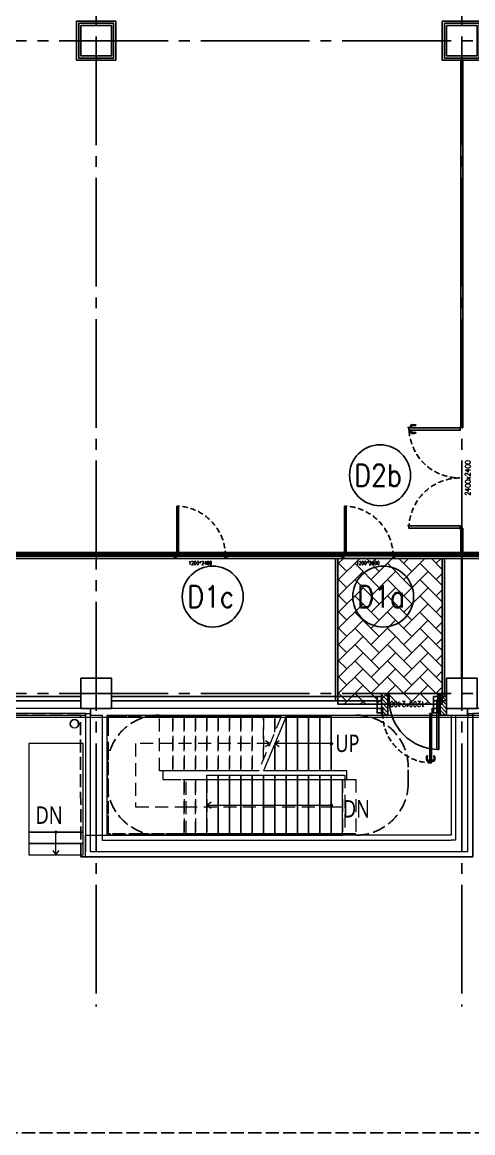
# Model space of a CAD drawing. Header units: millimetres. Extents: x -960 to 41501, y -1010 to 11880.
# Drawn here: x 6670 to 7705, y -1010 to 1542 of the extents above; entities that cross this region are included whole.
import ezdxf
from ezdxf.enums import TextEntityAlignment as Align
from ezdxf.lldxf.tags import DXFTag

# ---------------------------------------------------------------- set-up
doc = ezdxf.new("R2010")
doc.units = ezdxf.units.MM
doc.header["$LTSCALE"] = 100
for name, pattern in [('188K-SM-03-F10-ARCH-PA-Y2257103$0$AP5A-SM-03-F20-ARCH-PA-Y2230801+Y2230803$0$ALL-PA-TXT-Y2221201$0$DASHED', [19.05, 12.7, -6.35]), ('188K-SM-03-F10-ARCH-PA-Y2257103$0$DASHED', [19.05, 12.7, -6.35]), ('188K-SM-03-F10-ARCH-PA-Y2257103$0$HIDDEN2', [0.1875, 0.125, -0.0625]), ('X-S-FAB-L10$0$COL-CEN-LIN', [3.25, 2.5, -0.25, 0.25, -0.25]), ('X-S-FAB-L10$0$HIDDEN', [0.4, 0.3, -0.1]), ('X-S-FAB-L10$0$JJP_虛線(退縮線、投影線、地下室範圍、非屬本工程、圖面分區)', [0.45, 0.3, -0.15]), ('X-S-FAB-L10$0$虛線', [0.846667, 0.423333, -0.423333])]:
    doc.linetypes.add(name, pattern=pattern)
for name, color, linetype in [('0-xref', 7, 'Continuous'), ('188K-SM-03-F10-ARCH-PA-Y2257103$0$K-Divider-7.5', 230, 'Continuous'), ('188K-SM-03-F10-ARCH-PA-Y2257103$0$K-Door', 4, 'Continuous'), ('188K-SM-03-F10-ARCH-PA-Y2257103$0$K-P1S-2.5-單抗', 161, 'Continuous'), ('188K-SM-03-F10-ARCH-PA-Y2257103$0$K-P1S-4.2-單抗', 3, 'Continuous'), ('188K-SM-03-F10-ARCH-PA-Y2257103$0$K-P2D-4.2-雙抗', 30, 'Continuous'), ('188K-SM-03-F10-ARCH-PA-Y2257103$0$K-TXT', 7, 'Continuous'), ('188K-SM-03-F10-ARCH-PA-Y2257103$0$K-岩棉 2hr 7.5-單抗', 230, 'Continuous'), ('188K-SM-03-F10-ARCH-PA-Y2257103$0$K-岩棉 2hr 7.5-非抗', 14, 'Continuous'), ('188K-SM-03-F10-ARCH-PA-Y2257103$0$K-庫板天花-2.4', 151, 'Continuous'), ('188K-SM-03-F10-ARCH-PA-Y2257103$0$K-貼白鐵-1.5', 6, '188K-SM-03-F10-ARCH-PA-Y2257103$0$DASHED'), ('188K-SM-03-F10-ARCH-PA-Y2257103$0$非YK-K-防火門', 11, 'Continuous'), ('X-S-FAB-L10$0$0-DIM-TXT', 8, 'Continuous'), ('X-S-FAB-L10$0$A-OBJE-MEP', 8, 'Continuous'), ('X-S-FAB-L10$0$A-STRS', 8, 'Continuous'), ('X-S-FAB-L10$0$A-TEXT', 8, 'Continuous'), ('X-S-FAB-L10$0$A-WALL-EX', 8, 'Continuous'), ('X-S-FAB-L10$0$A-WALL-IN', 8, 'Continuous'), ('X-S-FAB-L10$0$BLOCK', 8, 'Continuous'), ('X-S-FAB-L10$0$CCL', 8, 'X-S-FAB-L10$0$COL-CEN-LIN'), ('X-S-FAB-L10$0$COL-S', 8, 'Continuous'), ('X-S-FAB-L10$0$DW_Frame', 8, 'Continuous'), ('X-S-FAB-L10$0$HID', 8, 'X-S-FAB-L10$0$HIDDEN'), ('X-S-FAB-L10$0$S-FNDN', 8, 'Continuous'), ('X-S-FAB-L10$0$S-SLAB-SHOW', 8, 'Continuous'), ('X-S-FAB-L10$0$WALL_188K_IN', 8, 'Continuous')]:
    doc.layers.add(name, color=color, linetype=linetype)
doc.styles.add('188K-SM-03-F10-ARCH-PA-Y2257103$0$14P7-XFDP10$0$AA-TXT', font='simplex.shx', dxfattribs={"width": 0.8, "bigfont": 'chineset.shx'})
doc.styles.add('188K-SM-03-F10-ARCH-PA-Y2257103$0$AP5A-SM-03-F20-ARCH-PA-Y2230801+Y2230803$0$ALL-PA-TXT-Y2221201$0$Standard', font='txt.shx', dxfattribs={"bigfont": 'chineset.shx'})
doc.styles.add('188K-SM-03-F10-ARCH-PA-Y2257103$0$Standard', font='txt.shx', dxfattribs={"bigfont": 'chineset.shx'})
doc.styles.add('X-S-FAB-L10$0$CHINA', font='simplex.shx', dxfattribs={"width": 0.75, "bigfont": 'chineset.shx'})
doc.styles.add('X-S-FAB-L10$0$Standard', font='', dxfattribs={"width": 0.8})
doc.styles.add('X-S-FAB-L10$0$TG_NOTE_TEXT', font='simplex.shx', dxfattribs={"width": 0.75, "bigfont": 'chineset.shx'})
doc.styles.get('X-S-FAB-L10$0$Standard').set_extended_font_data('Microsoft JhengHei')
tags = doc.linetypes.add('188K-SM-03-F10-ARCH-PA-Y2257103$0$S.P_LINE', pattern='A,12.7,-5.08,["S.P",188K-SM-03-F10-ARCH-PA-Y2257103$0$Standard,S=4,R=0,X=-2.54,Y=-1.27],-6.35', length=24.13).pattern_tags.tags
tags[6] = DXFTag(74, 10)

# ---------------------------------------------------------------- blocks, each defined once
blk = doc.blocks.new('X-S-FAB-L10$0$FAB2-L05')
at = {"layer": 'X-S-FAB-L10$0$CCL'}
for p, q in [((-19320, 11005), (-19320, 0)), ((-18480, 11005), (-18480, 0)), ((-26880, 2220), (1210, 2220)), ((-26880, 720), (1210, 720))]:
    blk.add_line(p, q, dxfattribs=at)
at = {"layer": 'X-S-FAB-L10$0$COL-S'}
for points in [[(-19355, 2255), (-19285, 2255), (-19285, 2185), (-19355, 2185)], [(-18515, 2255), (-18445, 2255), (-18445, 2185), (-18515, 2185)], [(-19355, 755), (-19285, 755), (-19285, 685), (-19355, 685)], [(-18515, 755), (-18445, 755), (-18445, 685), (-18515, 685)]]:
    blk.add_lwpolyline(points, close=True, dxfattribs=at)
blk = doc.blocks.new('X-S-FAB-L10')
at = {"layer": 'X-S-FAB-L10$0$WALL_188K_IN'}
h = blk.add_hatch(dxfattribs=at)
h.set_pattern_fill('LINE', color=256, scale=2, angle=135)
h.set_pattern_definition([(135, (7510, -98.3835), (-4.49013, -4.49013), [])])
h.paths.add_polyline_path([(7510, -50), (7510, 0), (7495, 0), (7495, -50)])
h = blk.add_hatch(dxfattribs=at)
h.set_pattern_fill('LINE', color=256, scale=2, angle=135)
h.set_pattern_definition([(135, (7645, -98.3835), (-4.49013, -4.49013), [])])
h.paths.add_polyline_path([(7645, -50), (7645, 0), (7630, 0), (7630, -50)])
for p, q in [((7510, 0), (7510, -15)), ((7630, 0), (7630, -15))]:
    blk.add_line(p, q)
blk.add_lwpolyline([(7627, -15), (7627, -129), (7622.6, -129), (7622.6, -15)], close=True)
blk.add_arc((7627, -15), 114, 180, 270)
at = {"layer": 'X-S-FAB-L10$0$A-OBJE-MEP', "lineweight": 0, "flags": 128}
blk.add_lwpolyline([(6799.5, -70, 1), (6780.5, -70, 1)], format="xyb", close=True, dxfattribs=at)
at = {"layer": 'X-S-FAB-L10$0$A-OBJE-MEP', "lineweight": 0}
blk.add_circle((6790, -70), 10, dxfattribs=at)
at = {"layer": 'X-S-FAB-L10$0$A-STRS', "linetype": 'X-S-FAB-L10$0$虛線', "lineweight": 0}
for p, q in [((6868, -323), (6868, -53)), ((6868, -53), (6985.3, -53)), ((6985.3, -53), (7016, -53)), ((7016, -53), (7265.2, -53)), ((7016, -178), (6993, -178)), ((6993, -178), (6993, -198)), ((7213.2, -178), (7016, -178)), ((6993, -198), (7042, -198)), ((7042, -198), (7406, -198)), ((7042, -323), (6868, -323)), ((7406, -323), (7042, -323))]:
    blk.add_line(p, q, dxfattribs=at)
at = {"layer": 'X-S-FAB-L10$0$A-STRS', "linetype": 'X-S-FAB-L10$0$JJP_虛線(退縮線、投影線、地下室範圍、非屬本工程、圖面分區)', "lineweight": 0}
for p, q in [((6868, -323), (6868, -53)), ((6868, -53), (7016, -53)), ((6985.3, -178), (6985.3, -53)), ((7016, -53), (7016, -178)), ((7016, -53), (7016, -178)), ((7016, -53), (7016, -178)), ((7016, -178), (7016, -53)), ((7016, -53), (7042, -53)), ((7016, -53), (7016, -178)), ((7042, -53), (7042, -178)), ((7042, -178), (7042, -53)), ((7042, -53), (7068, -53)), ((7042, -53), (7042, -178)), ((7068, -53), (7068, -178)), ((7068, -178), (7068, -53)), ((7068, -53), (7094, -53)), ((7068, -53), (7068, -178)), ((7094, -53), (7094, -178)), ((7094, -178), (7094, -53)), ((7094, -53), (7120, -53)), ((7094, -53), (7094, -178)), ((7120, -53), (7120, -178)), ((7120, -178), (7120, -53)), ((7120, -53), (7146, -53)), ((7120, -53), (7120, -178)), ((7146, -53), (7146, -178)), ((7146, -178), (7146, -53)), ((7146, -53), (7172, -53)), ((7146, -53), (7146, -178)), ((7172, -53), (7172, -178)), ((7172, -178), (7172, -53)), ((7172, -53), (7198, -53)), ((7172, -53), (7172, -178)), ((7198, -53), (7198, -178)), ((7198, -178), (7198, -53)), ((7198, -53), (7224, -53)), ((7198, -53), (7198, -178)), ((7265.2, -53), (7213.2, -178)), ((7224, -53), (7224, -152)), ((7224, -152), (7224, -53)), ((7224, -53), (7250, -53)), ((7224, -53), (7224, -152)), ((7250, -53), (7250, -89.5)), ((7250, -89.5), (7250, -53)), ((7250, -53), (7265.2, -53)), ((7250, -53), (7250, -89.5)), ((7353.6, -178), (7353.6, -53)), ((7016, -115.5), (6930.5, -115.5)), ((6930.5, -115.5), (6930.5, -260.5)), ((7239.2, -115.5), (7016, -115.5)), ((7229.2, -108), (7239.2, -115.5)), ((7239.2, -115.5), (7229.2, -123)), ((6993, -178), (6985.3, -178)), ((7016, -178), (6993, -178)), ((6993, -178), (6993, -198)), ((7042, -178), (7016, -178)), ((7068, -178), (7042, -178)), ((7094, -178), (7068, -178)), ((7120, -178), (7094, -178)), ((7146, -178), (7120, -178)), ((7172, -178), (7146, -178)), ((7198, -178), (7172, -178)), ((7213.2, -178), (7198, -178)), ((6993, -198), (7042, -198)), ((7042, -323), (7042, -198)), ((7042, -323), (7042, -198)), ((7042, -198), (7042, -323)), ((7042, -323), (7042, -198)), ((7042, -198), (7068, -198)), ((7046.7, -323), (7046.7, -198)), ((7068, -323), (7068, -198)), ((7068, -198), (7068, -323)), ((7068, -323), (7068, -198)), ((7068, -198), (7094, -198)), ((7094, -323), (7094, -198)), ((7094, -198), (7094, -323)), ((7094, -323), (7094, -198)), ((7094, -198), (7120, -198)), ((7119.6, -188), (7119.6, -326)), ((7120, -323), (7120, -198)), ((7120, -198), (7120, -323)), ((7120, -323), (7120, -198)), ((7120, -198), (7146, -198)), ((7146, -323), (7146, -198)), ((7146, -198), (7146, -323)), ((7146, -323), (7146, -198)), ((7146, -198), (7172, -198)), ((7172, -323), (7172, -198)), ((7172, -198), (7172, -323)), ((7172, -323), (7172, -198)), ((7172, -198), (7198, -198)), ((7198, -323), (7198, -198)), ((7198, -198), (7198, -323)), ((7198, -323), (7198, -198)), ((7198, -198), (7224, -198)), ((7224, -323), (7224, -198)), ((7224, -198), (7224, -323)), ((7224, -323), (7224, -198)), ((7224, -198), (7250, -198)), ((7250, -323), (7250, -198)), ((7250, -198), (7250, -323)), ((7250, -323), (7250, -198)), ((7250, -198), (7276, -198)), ((7276, -323), (7276, -198)), ((7276, -198), (7276, -323)), ((7276, -323), (7276, -198)), ((7276, -198), (7302, -198)), ((7302, -323), (7302, -198)), ((7302, -198), (7302, -323)), ((7302, -323), (7302, -198)), ((7302, -198), (7328, -198)), ((7328, -323), (7328, -198)), ((7328, -198), (7328, -323)), ((7328, -323), (7328, -198)), ((7328, -198), (7354, -198)), ((7354, -323), (7354, -198)), ((7354, -198), (7354, -323)), ((7354, -323), (7354, -198)), ((7354, -198), (7380, -198)), ((7380, -188), (7410.8, -188)), ((7380, -323), (7380, -198)), ((7380, -198), (7380, -323)), ((7380, -323), (7380, -198)), ((7380, -198), (7406, -198)), ((7406, -198), (7436.7, -198)), ((7406, -323), (7406, -198)), ((7406, -198), (7406, -323)), ((7410.8, -188), (7410.8, -326)), ((7436.7, -198), (7436.7, -323)), ((6930.5, -260.5), (7042, -260.5)), ((7042, -260.5), (7380, -260.5)), ((7380, -260.5), (7406, -260.5)), ((7042, -323), (6868, -323)), ((7068, -323), (7042, -323)), ((7094, -323), (7068, -323)), ((7120, -323), (7094, -323)), ((7146, -323), (7120, -323)), ((7172, -323), (7146, -323)), ((7198, -323), (7172, -323)), ((7224, -323), (7198, -323)), ((7250, -323), (7224, -323)), ((7276, -323), (7250, -323)), ((7302, -323), (7276, -323)), ((7328, -323), (7302, -323)), ((7354, -323), (7328, -323)), ((7380, -323), (7354, -323)), ((7406, -323), (7380, -323)), ((7410.8, -326), (7380, -326)), ((7436.7, -323), (7406, -323))]:
    blk.add_line(p, q, dxfattribs=at)
at = {"layer": 'X-S-FAB-L10$0$A-STRS', "lineweight": 0}
for p, q in [((7276, -53), (7224, -178)), ((7276, -53), (7380, -53)), ((7276, -53), (7276, -178)), ((7276, -178), (7276, -53)), ((7276, -53), (7302, -53)), ((7276, -53), (7276, -178)), ((7302, -53), (7302, -178)), ((7302, -178), (7302, -53)), ((7302, -53), (7328, -53)), ((7302, -53), (7302, -178)), ((7328, -53), (7328, -178)), ((7328, -178), (7328, -53)), ((7328, -53), (7354, -53)), ((7328, -53), (7328, -178)), ((7354, -53), (7354, -178)), ((7354, -178), (7354, -53)), ((7354, -53), (7380, -53)), ((7354, -53), (7354, -178)), ((7380, -53), (7380, -178)), ((7380, -53), (7380, -178)), ((7250, -115.5), (7260, -108)), ((7250, -115.5), (7250, -178)), ((7250, -178), (7250, -115.5)), ((7250, -115.5), (7250, -178)), ((7354, -115.5), (7250, -115.5)), ((7260, -123), (7250, -115.5)), ((7380, -115.5), (7354, -115.5)), ((7380, -178), (7224, -178)), ((7250, -178), (7224, -178)), ((7276, -178), (7250, -178)), ((7302, -178), (7276, -178)), ((7328, -178), (7302, -178)), ((7354, -178), (7328, -178)), ((7380, -178), (7354, -178)), ((7094, -326), (7094, -188)), ((7094, -188), (7380, -188)), ((7094, -326), (7094, -188)), ((7094, -188), (7120, -188)), ((7120, -326), (7120, -188)), ((7120, -188), (7120, -326)), ((7120, -326), (7120, -188)), ((7120, -188), (7146, -188)), ((7146, -326), (7146, -188)), ((7146, -188), (7146, -326)), ((7146, -326), (7146, -188)), ((7146, -188), (7172, -188)), ((7172, -326), (7172, -188)), ((7172, -188), (7172, -326)), ((7172, -326), (7172, -188)), ((7172, -188), (7198, -188)), ((7198, -326), (7198, -188)), ((7198, -188), (7198, -326)), ((7198, -326), (7198, -188)), ((7198, -188), (7224, -188)), ((7224, -326), (7224, -188)), ((7224, -188), (7224, -326)), ((7224, -326), (7224, -188)), ((7224, -188), (7250, -188)), ((7250, -326), (7250, -188)), ((7250, -188), (7250, -326)), ((7250, -326), (7250, -188)), ((7250, -188), (7276, -188)), ((7276, -326), (7276, -188)), ((7276, -188), (7276, -326)), ((7276, -326), (7276, -188)), ((7276, -188), (7302, -188)), ((7302, -326), (7302, -188)), ((7302, -188), (7302, -326)), ((7302, -326), (7302, -188)), ((7302, -188), (7328, -188)), ((7328, -326), (7328, -188)), ((7328, -188), (7328, -326)), ((7328, -326), (7328, -188)), ((7328, -188), (7354, -188)), ((7354, -326), (7354, -188)), ((7354, -188), (7354, -326)), ((7354, -326), (7354, -188)), ((7354, -188), (7380, -188)), ((7380, -326), (7380, -188)), ((7380, -188), (7380, -326)), ((7094, -257), (7104, -249.5)), ((7094, -257), (7120, -257)), ((7104, -264.5), (7094, -257)), ((7120, -257), (7354, -257)), ((7354, -257), (7380, -257)), ((6685, -319), (6685, -371)), ((6810, -319), (6685, -319)), ((6810, -319), (6685, -319)), ((6685, -319), (6685, -345)), ((6747.5, -345), (6747.5, -319)), ((6810, -371), (6810, -319)), ((6810, -345), (6810, -319)), ((7380, -326), (7094, -326)), ((7120, -326), (7094, -326)), ((7146, -326), (7120, -326)), ((7172, -326), (7146, -326)), ((7198, -326), (7172, -326)), ((7224, -326), (7198, -326)), ((7250, -326), (7224, -326)), ((7276, -326), (7250, -326)), ((7302, -326), (7276, -326)), ((7328, -326), (7302, -326)), ((7354, -326), (7328, -326)), ((7380, -326), (7354, -326)), ((6685, -345), (6810, -345)), ((6810, -345), (6685, -345)), ((6685, -345), (6685, -371)), ((6685, -345), (6810, -345)), ((6747.5, -371), (6747.5, -345)), ((6810, -371), (6810, -345)), ((6685, -371), (6810, -371)), ((6685, -371), (6810, -371)), ((6740, -361), (6747.5, -371)), ((6747.5, -371), (6755, -361))]:
    blk.add_line(p, q, dxfattribs=at)
at = {"layer": 'X-S-FAB-L10$0$A-STRS', "lineweight": 0, "flags": 128}
for points in [[(7380, -118, -1), (7380, -113, -1)], [(7380, -259.5, -1), (7380, -254.5, -1)], [(6745, -319, 1), (6750, -319, 1)]]:
    blk.add_lwpolyline(points, format="xyb", close=True, dxfattribs=at)
at = {"layer": 'X-S-FAB-L10$0$A-WALL-EX', "lineweight": 0}
for p, q in [((6815, -46.5), (1800, -46.5)), ((6827, -35), (6815, -35)), ((6827, -35), (6815, -35)), ((6815, -46.5), (6827, -46.5)), ((6815, -46.5), (6827, -46.5)), ((6827, -46.5), (6827, -35)), ((7705, -35), (7693, -35)), ((7705, -35), (7693, -35)), ((7693, -35), (7693, -46.5)), ((7693, -46.5), (7705, -46.5)), ((7693, -46.5), (7705, -46.5)), ((12670, -46.5), (7705, -46.5))]:
    blk.add_line(p, q, dxfattribs=at)
at = {"layer": 'X-S-FAB-L10$0$A-WALL-EX', "lineweight": 0, "flags": 128}
for points in [[(6815, -35), (1800, -35)], [(1800, -50), (6815, -50)], [(1800, -50), (6815, -50)], [(1800, -50), (6815, -50)], [(1800, -50), (6815, -50)], [(1800, -50), (6815, -50)], [(1800, -50), (6815, -50)], [(1800, -50), (6815, -50)], [(1800, -50), (6815, -50)], [(6815, -35), (6827, -35)], [(6815, -46.5), (6815, -364)], [(6815, -50), (6815, -46.5)], [(6827, -364), (6827, -35)], [(7693, -35), (7693, -364)], [(7705, -35), (7693, -35)], [(12673.5, -35), (7705, -35)], [(7705, -364), (7705, -46.5)], [(7705, -50), (7705, -46.5)], [(7705, -50), (12670, -50)], [(6815, -376), (6815, -364)], [(6815, -376), (7705, -376)], [(7693, -364), (6827, -364)], [(7705, -376), (7705, -364)]]:
    blk.add_lwpolyline(points, dxfattribs=at)
at = {"layer": 'X-S-FAB-L10$0$A-WALL-IN', "lineweight": 0}
for p, q in [((7495, -35), (6827, -35)), ((6827, -35), (6827, -50)), ((6827, -50), (6853.7, -50)), ((6865, -50), (7495, -50)), ((7640, -50), (7655, -50)), ((7645, -35), (7645, -35)), ((7666.3, -50), (7693, -50)), ((7693, -50), (7693, -35))]:
    blk.add_line(p, q, dxfattribs=at)
at = {"layer": 'X-S-FAB-L10$0$A-WALL-IN', "lineweight": 0, "flags": 128}
for points in [[(6853.7, -50), (6853.7, -337.3)], [(6865, -326), (6865, -50)], [(7655, -50), (7655, -326)], [(7666.3, -337.3), (7666.3, -50)], [(7655, -326), (6865, -326)], [(6853.7, -337.3), (6865, -337.3)], [(6865, -337.3), (7655, -337.3)], [(7666.3, -337.3), (7655, -337.3)]]:
    blk.add_lwpolyline(points, dxfattribs=at)
at = {"layer": 'X-S-FAB-L10$0$COL-S'}
for p, q in [((6805, 1535), (6875, 1535)), ((6805, 1465), (6805, 1535)), ((6875, 1535), (6875, 1465)), ((7645, 1535), (7715, 1535)), ((7645, 1465), (7645, 1535)), ((6875, 1465), (6805, 1465)), ((7715, 1465), (7645, 1465)), ((6805, 35), (6875, 35)), ((6805, -35), (6805, 35)), ((6875, 35), (6875, -35)), ((7645, 35), (7715, 35)), ((7645, -35), (7645, 35)), ((6875, -35), (6805, -35)), ((7715, -35), (7645, -35))]:
    blk.add_line(p, q, dxfattribs=at)
at = {"layer": 'X-S-FAB-L10$0$DW_Frame'}
for points in [[(7510, -15), (7513, -15), (7513, -3), (7510, -3)], [(7630, -3), (7627, -3), (7627, -15), (7630, -15)]]:
    blk.add_lwpolyline(points, dxfattribs=at)
at = {"layer": 'X-S-FAB-L10$0$HID'}
for p, q in [((6803.5, -50), (2509.1, -50)), ((6804.8, -376), (6803.5, -50)), ((12670, -50), (7705, -50)), ((7705, -50), (7705, -376)), ((6865.3, -206), (6865.3, -170)), ((7556.7, -206), (7556.7, -170)), ((7705, -376), (6804.8, -376)), ((2509.4, -1010), (17209, -1010))]:
    blk.add_line(p, q, dxfattribs=at)
for centre, start, end in [((6985.3, -170), 90, 180), ((7436.7, -170), 0, 90), ((6985.3, -206), 180, 270), ((7436.7, -206), 270, 0)]:
    blk.add_arc(centre, 120, start, end, dxfattribs=at)
at = {"layer": 'X-S-FAB-L10$0$S-FNDN', "lineweight": 0, "flags": 128}
blk.add_lwpolyline([(4350, 7470), (1830, 7470), (1830, 1500), (1812.5, 1500), (1812.5, -55), (9330, -55), (9330, 7470)], close=True, dxfattribs=at)
at = {"layer": 'X-S-FAB-L10$0$S-SLAB-SHOW', "lineweight": 0, "flags": 128}
for points in [[(7705, -376), (6815, -376), (6815, -326), (7406, -326), (7406, -198), (7416, -198), (7416, -178), (7380, -178), (7380, -50), (7705, -50)], [(7655, -50), (7655, -326), (7406, -326), (7406, -198), (7416, -198), (7416, -178), (7380, -178), (7380, -50)], [(6685, -319), (6810, -319), (6810, -115), (6685, -115)]]:
    blk.add_lwpolyline(points, close=True, dxfattribs=at)
at = {"layer": 'X-S-FAB-L10$0$WALL_188K_IN'}
for points in [[(7510, -50), (7510, 0), (7495, 0), (7495, -50)], [(7645, -50), (7645, 0), (7630, 0), (7630, -50)]]:
    blk.add_lwpolyline(points, close=True, dxfattribs=at)
at = {"layer": 'X-S-FAB-L10$0$BLOCK'}
blk.add_blockref('X-S-FAB-L10$0$FAB2-L05', (26160, -720), dxfattribs=at)
at = {"style": 'X-S-FAB-L10$0$TG_NOTE_TEXT', "width": 0.5, "flags": 1}
for p in [(7463.3, 9020), (18268.3, 8649), (11197.8, 4800.2), (16485.8, 4800.2), (25420.3, 2635), (13360, 320, 0), (7463.3, -33.3)]:
    blk.add_attdef('WH', text='', height=20, dxfattribs=at).set_placement(p, align=Align.BOTTOM_LEFT)
at = {"width": 0.5}
for style, p in [('X-S-FAB-L10$0$TG_NOTE_TEXT', (7585, 9020)), ('X-S-FAB-L10$0$TG_NOTE_TEXT', (18390, 8649)), ('X-S-FAB-L10$0$TG_NOTE_TEXT', (11117.5, 4813.5)), ('X-S-FAB-L10$0$TG_NOTE_TEXT', (16607.5, 4813.5)), ('X-S-FAB-L10$0$TG_NOTE_TEXT', (25350, 2635)), ('X-S-FAB-L10$0$Standard', (13129.4, 325, 0)), ('X-S-FAB-L10$0$TG_NOTE_TEXT', (7585, -20))]:
    blk.add_attdef('DESC', text='', height=10, dxfattribs=dict(at, style=style)).set_placement(p, align=Align.BOTTOM_LEFT)
for tag, style, p in [('TYPE', 'X-S-FAB-L10$0$TG_NOTE_TEXT', (7619.3, 9020)), ('NO', 'X-S-FAB-L10$0$TG_NOTE_TEXT', (7650.1, 9020)), ('TYPE', 'X-S-FAB-L10$0$TG_NOTE_TEXT', (18424.2, 8649)), ('NO', 'X-S-FAB-L10$0$TG_NOTE_TEXT', (18455, 8649)), ('NO', 'X-S-FAB-L10$0$TG_NOTE_TEXT', (11088.6, 4813.5)), ('TYPE', 'X-S-FAB-L10$0$TG_NOTE_TEXT', (11151.8, 4813.5)), ('TYPE', 'X-S-FAB-L10$0$TG_NOTE_TEXT', (16641.8, 4813.5)), ('NO', 'X-S-FAB-L10$0$TG_NOTE_TEXT', (16672.6, 4813.5)), ('NO', 'X-S-FAB-L10$0$TG_NOTE_TEXT', (25313, 2635)), ('TYPE', 'X-S-FAB-L10$0$TG_NOTE_TEXT', (25350, 2635)), ('NO', 'X-S-FAB-L10$0$Standard', (13100, 320, 0)), ('TYPE', 'X-S-FAB-L10$0$Standard', (13129.4, 320, 0)), ('TYPE', 'X-S-FAB-L10$0$TG_NOTE_TEXT', (7619.3, -20)), ('NO', 'X-S-FAB-L10$0$TG_NOTE_TEXT', (7650.1, -20))]:
    blk.add_attdef(tag, text='', height=10, dxfattribs=dict(at, style=style)).set_placement(p, align=Align.BOTTOM_RIGHT)
at = {"style": 'X-S-FAB-L10$0$TG_NOTE_TEXT', "width": 0.5, "flags": 1}
for rotation, p in [(180, (43, 7480)), (180, (943, 7480)), (90, (24310, 3717.8)), (270, (17080, 1711.7))]:
    blk.add_attdef('WH', text='', height=20, rotation=rotation, dxfattribs=at).set_placement(p, align=Align.BOTTOM_LEFT)
at = {"width": 0.5}
for rotation, style, p in [(180, 'X-S-FAB-L10$0$Standard', (317.6, 7480)), (180, 'X-S-FAB-L10$0$Standard', (1217.6, 7480)), (90, 'X-S-FAB-L10$0$TG_NOTE_TEXT', (24310, 3647.5)), (270, 'X-S-FAB-L10$0$TG_NOTE_TEXT', (17080, 1605))]:
    blk.add_attdef('DESC', text='', height=10, rotation=rotation, dxfattribs=dict(at, style=style)).set_placement(p, align=Align.BOTTOM_LEFT)
for tag, rotation, style, p in [('TYPE', 180, 'X-S-FAB-L10$0$Standard', (317.6, 7480)), ('NO', 180, 'X-S-FAB-L10$0$Standard', (347, 7480)), ('TYPE', 180, 'X-S-FAB-L10$0$Standard', (1217.6, 7480)), ('NO', 180, 'X-S-FAB-L10$0$Standard', (1247, 7480)), ('TYPE', 90, 'X-S-FAB-L10$0$TG_NOTE_TEXT', (24310, 3647.5)), ('NO', 90, 'X-S-FAB-L10$0$TG_NOTE_TEXT', (24310, 3610.5)), ('TYPE', 270, 'X-S-FAB-L10$0$TG_NOTE_TEXT', (17080, 1605)), ('NO', 270, 'X-S-FAB-L10$0$TG_NOTE_TEXT', (17080, 1573))]:
    blk.add_attdef(tag, text='', height=10, rotation=rotation, dxfattribs=dict(at, style=style)).set_placement(p, align=Align.BOTTOM_RIGHT)
at = {"layer": 'X-S-FAB-L10$0$0-DIM-TXT', "style": 'X-S-FAB-L10$0$CHINA', "width": 0.75}
for p in [(667.4, 7855.1, -2689.4), (22627.4, 6728.8), (25644.7, 6728.8), (24778.8, 5569.1), (1118.3, 4980), (417.8, 4594.6), (23874.8, 4355), (22927.4, 4330.1), (23749.9, 3901.4), (417.8, 3765.2), (1118.3, 3730), (417.8, 3115.8), (536.9, 2227.8), (16909, 1782.7), (888.4, 880.5), (16977.4, 750), (18878.8, 750), (25641.2, 553.2), (21364, 526.9)]:
    blk.add_attdef('HIG', text='', height=80, dxfattribs=at).set_placement(p, align=Align.MIDDLE_LEFT)
at = {"layer": 'X-S-FAB-L10$0$A-TEXT', "style": 'X-S-FAB-L10$0$Standard', "width": 0.8}
for s, p in [('UP', (7389.1, -134.8)), ('DN', (7406.6, -285.5)), ('DN', (6700.7, -300))]:
    blk.add_text(s, height=40, dxfattribs=at).set_placement(p)
blk = doc.blocks.new('188K-SM-03-F10-ARCH-PA-Y2257103$0$雙開門-2400×2400')
for p, q in [((225.2, 117.7), (223.8, 117.6)), ((229.2, 117.7), (225.2, 117.7)), ((225.2, 115.5), (229.2, 115.5)), ((229.2, 119), (229.2, 114.1)), ((230, 119), (229.2, 119)), ((229.2, 114.1), (230, 114.1)), ((230, 114.1), (230, 119)), ((0, 2.5), (0, -2.5)), ((0, -1.9), (0, 1.9)), ((0.6, 2.5), (3, 2.5)), ((3, 2.5), (3, 0.2)), ((3, 0.2), (3, 0.2)), ((239.4, 2.5), (237, 2.5)), ((237, 2.5), (237, -0.2)), ((237, -0.2), (237, 0)), ((240, 2.5), (240, -2.5)), ((240, -1.9), (240, 1.9)), ((3, -2.5), (0.6, -2.5)), ((4.7, -1.9), (3, -2.5)), ((3.7, -0.6), (3.9, -0.6)), ((3.9, -0.6), (4, -0.6)), ((4.1, -0.7), (4, -0.7)), ((4, -0.7), (4, -1.5)), ((4, -1.5), (4.6, -1.5)), ((4.5, -0.2), (4.1, -0.2)), ((4.1, -0.7), (4.1, -0.7)), ((4.6, -0.7), (4.5, -0.7)), ((4.5, -0.7), (4.5, -0.7)), ((4.6, -0.6), (4.7, -0.6)), ((4.6, -1.5), (4.6, -0.7)), ((4.7, -0.6), (4.8, -0.6)), ((5, -0.8), (5, -1.5)), ((235, -0.8), (235, -1.5)), ((235.3, -0.6), (235.2, -0.6)), ((235.4, -0.6), (235.3, -0.6)), ((235.3, -1.9), (237, -2.5)), ((235.4, -1.5), (235.4, -0.7)), ((235.4, -0.7), (235.5, -0.7)), ((236, -1.5), (235.4, -1.5)), ((235.5, -0.2), (235.9, -0.2)), ((235.5, -0.7), (235.5, -0.7)), ((235.9, -0.7), (235.9, -0.7)), ((235.9, -0.7), (236, -0.7)), ((236.1, -0.6), (236, -0.6)), ((236, -0.7), (236, -1.5)), ((236.3, -0.6), (236.1, -0.6)), ((237, -2.5), (239.4, -2.5))]:
    blk.add_line(p, q)
for points in [[(10.9, 121.6), (10.9, 123.4), (10.9, 121.6), (4.3, 121.6), (4.3, 121.5), (4.7, 121.5), (4.7, 120.4, 0.414214), (4.8, 120.3), (5, 120.3), (5, 120.4), (4.9, 120.4), (4.9, 121.4), (5, 121.4), (5, 4.1), (4.9, 4.1), (4.9, 5.1), (5, 5.1), (5, 5.2), (4.8, 5.2, 0.414214), (4.7, 5.1), (4.7, 4, 0.414214), (4.8, 3.8), (10.2, 3.8, 0.414214), (10.3, 4), (10.3, 5.1, 0.414214), (10.2, 5.2), (10, 5.2), (10, 5.1), (10.1, 5.1), (10.1, 4.1), (10, 4.1), (10, 121.4), (10.1, 121.4), (10.1, 120.4), (10, 120.4), (10, 120.3), (10.2, 120.3, 0.414214), (10.3, 120.4), (10.3, 121.4), (11.1, 121.4, 0.414214), (11.1, 121.4), (11.1, 123.6, 0.414214), (11.1, 123.7), (10.3, 123.7), (10.3, 123.4), (10.9, 123.4)], [(235.9, 121.6), (235.9, 123.4), (235.9, 121.6), (229.3, 121.6), (229.3, 121.5), (229.7, 121.5), (229.7, 120.4, 0.414214), (229.8, 120.3), (230, 120.3), (230, 120.4), (229.9, 120.4), (229.9, 121.4), (230, 121.4), (230, 4.1), (229.9, 4.1), (229.9, 5.1), (230, 5.1), (230, 5.2), (229.8, 5.2, 0.414214), (229.7, 5.1), (229.7, 4, 0.414214), (229.8, 3.8), (235.2, 3.8, 0.414214), (235.3, 4), (235.3, 5.1, 0.414214), (235.2, 5.2), (235, 5.2), (235, 5.1), (235.1, 5.1), (235.1, 4.1), (235, 4.1), (235, 121.4), (235.1, 121.4), (235.1, 120.4), (235, 120.4), (235, 120.3), (235.2, 120.3, 0.414214), (235.3, 120.4), (235.3, 121.4), (236.1, 121.4, 0.414214), (236.1, 121.4), (236.1, 123.6, 0.414214), (236.1, 123.7), (235.3, 123.7), (235.3, 123.4), (235.9, 123.4)], [(235.8, 117.7), (239.8, 117.7), (241.2, 117.6, -0.327495), (242, 116.9, -0.089847), (242.2, 106.2, -1.144881), (240.3, 106.6, 0.137079), (240.3, 114.9, 0.349357), (239.8, 115.5), (235.8, 115.5)]]:
    blk.add_lwpolyline(points, format="xyb")
blk.add_lwpolyline([(235, 114.1), (235, 119), (235.8, 119), (235.8, 114.1)], close=True)
at = {"ltscale": 500}
for points in [[(3.3, 0.3), (3.3, 3.1), (3, 3.1), (3, 0.3)], [(8.5, 3.8), (4, 3.8), (4, 4.1), (8.5, 4.1)], [(231.5, 3.8), (236, 3.8), (236, 4.1), (231.5, 4.1)], [(236.7, -0.1), (236.7, 3.1), (237, 3.1), (237, -0.1)]]:
    blk.add_lwpolyline(points, close=True, dxfattribs=at)
at = {"linetype": '188K-SM-03-F10-ARCH-PA-Y2257103$0$DASHED', "ltscale": 0.01}
for centre, start, end in [((3.5, 5.1), 0, 85.9993), ((236.5, 5.1), 94.0007, 180)]:
    blk.add_arc(centre, 116.5, start, end, dxfattribs=at)
for centre, radius, start, end in [((0.6, 1.9), 0.598, 90, 180), ((3.9, 0.2), 0.855, 178.2453, 256.7344), ((236.3, 0), 0.659, 270, 360), ((239.4, 1.9), 0.598, 0, 90), ((0.6, -1.9), 0.598, 180, 270), ((4.3, -0.6), 0.427, 111.7868, 180), ((4, -0.7), 0.11, 360, 90), ((4.3, -0.6), 0.427, 0, 68.2132), ((4.6, -0.7), 0.11, 90, 180), ((4.5, -1.5), 0.5, 288.9704, 0), ((4.8, -0.8), 0.2, 0, 90), ((235.2, -0.8), 0.2, 90, 180), ((235.5, -1.5), 0.5, 180, 251.0296), ((235.7, -0.6), 0.427, 111.7868, 180), ((235.4, -0.7), 0.11, 360, 90), ((235.7, -0.6), 0.427, 0, 68.2132), ((236, -0.7), 0.11, 90, 180), ((239.4, -1.9), 0.598, 270, 360)]:
    blk.add_arc(centre, radius, start, end)
for centre, major_axis, start_param, end_param in [((252.5, 110.9), (-21.3, 21.3), 0.585307, 0.943734), ((223.8, 106.3), (-0.707, 0.707), 0.872811, 4.284184), ((223.9, 116.7), (0.624, 0.624), 0.866962, 2.13291), ((239.6, 110.8), (-10.9, 10.9), 0.51383, 1.058752), ((225.3, 114.9), (-0.417, 0.417), -0.669314, 0.675093)]:
    blk.add_ellipse(centre, major_axis=major_axis, ratio=1, start_param=start_param, end_param=end_param)
at = {"ltscale": 500, "extrusion": (0, 0, -1)}
blk.add_ellipse((3.5, 3.6), major_axis=(0.495, 0.495), ratio=1, start_param=3.926991, end_param=10.210176, dxfattribs=at)
at = {"ltscale": 500}
blk.add_ellipse((236.5, 3.6), major_axis=(-0.495, 0.495), ratio=1, start_param=3.926991, end_param=10.210176, dxfattribs=at)
at = {"color": 8, "style": '188K-SM-03-F10-ARCH-PA-Y2257103$0$14P7-XFDP10$0$AA-TXT', "width": 0.8}
blk.add_text('2400x2400', height=12, dxfattribs=at).set_placement((120, -13.5), align=Align.MIDDLE_CENTER)
blk = doc.blocks.new('188K-SM-03-F10-ARCH-PA-Y2257103$0$F14P8-SM-03-FB1-ARCH-PA(B)-Y2210902$0$18P2-XFDP40$0$GAD2205')
blk.add_lwpolyline([(0, 1), (0, 1), (-18, 1, -0.414214), (-18, 2), (-18, 3, -0.414214), (-18, 3), (-14, 3, 0.414214), (-13, 4), (-13, 4, 0.414214), (-14, 4), (-18, 4, -0.414214), (-18, 5), (-18, 12, -0.414214), (-18, 12), (-18, 12, 0.414214), (-18, 12), (-18, 14, 0.72636), (-19, 14), (-19, 13, 0.158507), (-19, 13), (-19, 0, 0.414214), (-19, 0), (19, 0, 0.414214), (19, 0), (19, 13, 0.158507), (19, 13), (19, 14, 0.72636), (18, 14), (18, 12, 0.414214), (18, 12, -0.414214), (18, 12), (18, 5, -0.414214), (18, 4), (14, 4, 0.414214), (13, 4), (13, 4, 0.414214), (14, 3), (18, 3, -0.414214), (18, 3), (18, 2, -0.414214), (18, 1), (0, 1)], format="xyb", close=True)
blk = doc.blocks.new('188K-SM-03-F10-ARCH-PA-Y2257103$0$(FS1-4)1hr單開防火門-1200x2400')
for p, q in [((8.8, 117.1, 0), (9.6, 117.1, 0)), ((8.8, 112.2, 0), (8.8, 117.1, 0)), ((9.6, 112.2, 0), (8.8, 112.2, 0)), ((9.6, 117.1, 0), (9.6, 112.2, 0)), ((9.6, 115.7, 0), (13.6, 115.7, 0)), ((13.5, 113.5, 0), (9.6, 113.5, 0)), ((13.6, 115.7, 0), (15, 115.7, 0)), ((0, 4.5), (0, -4.5)), ((2.8, 5), (0.5, 5)), ((3, -3.2), (3, 4.8)), ((117, -3.2), (117, 4.8)), ((117.2, 5), (119.5, 5)), ((120, 4.5), (120, -4.5)), ((0.5, -5), (2.8, -5)), ((2.8, -5), (4.4, -4)), ((3.8, -3.2), (3, -3.2)), ((3.6, -3.5), (3.6, -3.3)), ((3.6, -3.3), (3.8, -3.3)), ((4.4, -3.5), (3.6, -3.5)), ((4.4, -3.2), (4.2, -3.2)), ((4.2, -3.3), (4.4, -3.3)), ((4.4, -3.3), (4.4, -3.5)), ((4.5, -3.7), (4.5, -3.3)), ((115.5, -3.7), (115.5, -3.3)), ((115.6, -3.2), (115.8, -3.2)), ((115.6, -3.3), (115.6, -3.5)), ((115.8, -3.3), (115.6, -3.3)), ((115.6, -3.5), (116.4, -3.5)), ((117.2, -5), (115.6, -4)), ((116.2, -3.2), (117, -3.2)), ((116.4, -3.3), (116.2, -3.3)), ((116.4, -3.5), (116.4, -3.3)), ((119.5, -5), (117.2, -5))]:
    blk.add_line(p, q)
at = {"elevation": 0}
blk.add_lwpolyline([(4, 115.7), (0, 115.7), (-1.4, 115.7, 0.327495), (-2.2, 115, 0.089847), (-2.4, 104.3, 1.144881), (-0.5, 104.7, -0.137079), (-0.5, 113, -0.349357), (0, 113.5), (4, 113.5)], format="xyb", dxfattribs=at)
for points in [[(4.8, 112.2), (4.8, 117.1), (4, 117.1), (4, 112.2)], [(-10, -5), (0, -5), (0, 5), (-10, 5)], [(120, -5), (130, -5), (130, 5), (120, 5)]]:
    blk.add_lwpolyline(points, close=True)
at = {"ltscale": 5}
for points in [[(8.8, 109.6), (8.8, 119.7), (4.8, 119.7), (4.8, 109.6)], [(5, 109.2), (5, 14.8), (5, 14.8), (5, 109.2)], [(8.6, 14.8), (8.5, 14.8), (8.5, 109.2), (8.6, 109.2)], [(8.8, 6.1), (8.8, 14.4), (4.8, 14.4), (4.8, 6.1)]]:
    blk.add_lwpolyline(points, close=True, dxfattribs=at)
blk.add_lwpolyline([(4.8, 109.7), (4.8, 108.4, 0.158507), (4.9, 108.4), (4.9, 108.3, 0.72636), (5, 108.3), (5, 108.5, 0.414214), (5, 108.5, -0.414214), (4.9, 108.5), (4.9, 109.2, -0.414214), (5, 109.2), (5.4, 109.2, 0.414214), (5.4, 109.3), (5.4, 109.3, 0.414214), (5.4, 109.3), (5, 109.3, -0.414214), (4.9, 109.4), (4.9, 109.5, -0.414214), (5, 109.6), (6.8, 109.6), (6.8, 109.6), (6.8, 109.6), (8.6, 109.6, -0.414214), (8.6, 109.5), (8.6, 109.4, -0.414214), (8.6, 109.3), (8.2, 109.3, 0.414214), (8.1, 109.3), (8.1, 109.3, 0.414214), (8.2, 109.2), (8.6, 109.2, -0.414214), (8.6, 109.2), (8.6, 108.5, -0.414214), (8.6, 108.5), (8.6, 108.5, 0.414214), (8.6, 108.5), (8.6, 108.3, 0.72636), (8.6, 108.3), (8.7, 108.4, 0.158507), (8.7, 108.4), (8.7, 109.7, 0.414214), (8.7, 109.7), (4.9, 109.7, 0.414214)], format="xyb", close=True, dxfattribs=at)
at = {"ltscale": 500}
for points in [[(3.2, -2.4), (3.2, 5.6), (3, 5.6), (3, -2.4)], [(8.5, 6.6), (4, 6.6), (4, 6.3), (8.5, 6.3)]]:
    blk.add_lwpolyline(points, close=True, dxfattribs=at)
at = {"linetype": '188K-SM-03-F10-ARCH-PA-Y2257103$0$HIDDEN2'}
blk.add_arc((3.4, 6.1), 113.7, 359.4256, 87.3094, dxfattribs=at)
at = {"extrusion": (0, 0, -1)}
for centre, major_axis, start_param, end_param in [((13.5, 113, 0), (-0.417, 0.417), 0.901482, 2.245889), ((15, 104.3, 0), (0.707, 0.707), 0.872811, 4.284184), ((-0.8, 108.9, 0), (10.9, 10.9), 0.51383, 1.058752), ((14.9, 114.8, 0), (-0.624, 0.624), 0.866962, 2.13291), ((-13.8, 109, 0), (21.3, 21.3), 0.585307, 0.943734)]:
    blk.add_ellipse(centre, major_axis=major_axis, ratio=1, start_param=start_param, end_param=end_param, dxfattribs=at)
for centre, major_axis, start_param, end_param in [((0.5, 4.5), (0.354, -0.354), 2.356194, 3.926991), ((2.8, 4.8), (0.106, -0.106), 7.068583, 8.63938), ((117.2, 4.8), (-0.106, -0.106), -2.356194, -0.785398), ((119.5, 4.5), (-0.354, -0.354), 2.356194, 3.926991), ((0.5, -4.5), (-0.354, -0.354), 5.497787, 7.068583), ((3.8, -3.3), (-0.0354, -0.0354), 0.785398, 3.926991), ((4.2, -3.3), (-0.0354, -0.0354), 3.926991, 7.068583), ((4.4, -3.3), (0.0354, -0.0354), 7.068583, 8.63938), ((4.2, -3.7), (0.212, -0.212), 6.162283, 7.068583), ((115.6, -3.3), (-0.0354, -0.0354), -2.356194, -0.785398), ((115.8, -3.7), (-0.212, -0.212), -0.785398, 0.120903), ((115.8, -3.3), (0.0354, -0.0354), -0.785398, 2.356194), ((116.2, -3.3), (0.0354, -0.0354), 2.356194, 5.497787), ((119.5, -4.5), (0.354, -0.354), -0.785398, 0.785398)]:
    blk.add_ellipse(centre, major_axis=major_axis, ratio=1, start_param=start_param, end_param=end_param)
at = {"ltscale": 500, "extrusion": (0, 0, -1)}
blk.add_ellipse((3.4, 6.1), major_axis=(-0.495, 0.495), ratio=1, start_param=5.497787, end_param=11.780972, dxfattribs=at)
at = {"ltscale": 5, "xscale": 0.1000000000058208, "yscale": 0.1000000000058208, "zscale": 0.1000000000058208}
blk.add_blockref('188K-SM-03-F10-ARCH-PA-Y2257103$0$F14P8-SM-03-FB1-ARCH-PA(B)-Y2210902$0$18P2-XFDP40$0$GAD2205', (6.8, 14.3), dxfattribs=at)
at = {"color": 8, "style": '188K-SM-03-F10-ARCH-PA-Y2257103$0$Standard', "width": 0.85}
blk.add_text('1200*2400', height=12, dxfattribs=at).set_placement((60, -15, 0), align=Align.MIDDLE_CENTER)
blk = doc.blocks.new('188K-SM-03-F10-ARCH-PA-Y2257103$0$單開庫板門-1200x2400)圓型拉環鎖+輔助鎖)')
at = {"ltscale": 0.1}
for p, q in [((26008.6, -11403.6), (26004.5, -11403.6)), ((26004.5, -11403.6), (26004.5, -11414.1)), ((26008.6, -11414.1), (26008.6, -11403.6)), ((26004.5, -11414.1), (26004.5, -11415.3)), ((26004.5, -11414.1), (26008.6, -11414.1)), ((26004.5, -11415.4), (26004.6, -11415.5)), ((26008.6, -11414), (26004.6, -11414)), ((26004.6, -11414.3), (26004.6, -11414.2)), ((26004.6, -11415.3), (26004.6, -11414.5)), ((26004.7, -11414.1), (26006.5, -11414.1)), ((26005.1, -11414.4), (26004.7, -11414.4)), ((26004.7, -11414.5), (26005.1, -11414.5)), ((26004.7, -11414.5), (26004.7, -11506)), ((26004.7, -11506), (26004.7, -11414.5)), ((26004.7, -11414.5), (26004.7, -11414.5)), ((26004.7, -11415.4), (26004.7, -11415.3)), ((26005.2, -11414.4), (26005.2, -11414.4)), ((26006.5, -11414.1), (26006.6, -11414.1)), ((26006.6, -11414.1), (26006.6, -11414.1)), ((26006.6, -11414.1), (26008.4, -11414.1)), ((26008.4, -11414.4), (26008, -11414.4)), ((26008, -11414.4), (26008, -11414.4)), ((26008, -11414.5), (26008.4, -11414.5)), ((26008.4, -11506), (26008.4, -11414.5)), ((26008.4, -11414.5), (26008.4, -11414.5)), ((26008.4, -11414.5), (26008.4, -11506)), ((26008.4, -11415.3), (26008.4, -11415.4)), ((26008.5, -11414.2), (26008.5, -11414.3)), ((26008.5, -11414.5), (26008.5, -11415.3)), ((26008.5, -11415.5), (26008.6, -11415.4)), ((26008.6, -11415.3), (26008.6, -11414.1)), ((26008.6, -11506.4), (26004.5, -11506.4)), ((26004.5, -11506.4), (26004.5, -11518)), ((26004.7, -11506), (26004.7, -11506)), ((26008.4, -11506), (26008.4, -11506)), ((26008.6, -11518), (26008.6, -11506.4)), ((25999.5, -11519.7), (25999.5, -11523.2)), ((26002.5, -11519.1), (26000, -11519.1)), ((26000, -11523.7), (26002.4, -11523.7)), ((26002.4, -11523.7), (26004.1, -11522.6)), ((26002.9, -11518.5), (26002.6, -11518.5)), ((26002.6, -11518.5), (26002.6, -11521)), ((26002.6, -11521.9), (26002.6, -11519.3)), ((26002.6, -11521), (26002.9, -11521)), ((26003.4, -11521.9), (26002.6, -11521.9)), ((26002.9, -11521), (26002.9, -11518.5)), ((26003.3, -11522.2), (26003.3, -11522)), ((26003.3, -11522), (26003.4, -11522)), ((26004, -11522.2), (26003.3, -11522.2)), ((26008.3, -11517.5), (26003.6, -11517.5)), ((26003.6, -11517.5), (26003.6, -11517.7)), ((26003.6, -11517.7), (26008.3, -11517.7)), ((26004.1, -11521.9), (26003.9, -11521.9)), ((26003.9, -11522), (26004, -11522)), ((26004, -11522), (26004, -11522.2)), ((26004.2, -11522.4), (26004.2, -11521.9)), ((26004.5, -11518), (26008.6, -11518)), ((26008.3, -11517.7), (26008.3, -11517.5)), ((26114.8, -11521.9), (26115.1, -11521.9)), ((26114.8, -11522.4), (26114.8, -11521.9)), ((26114.9, -11522), (26114.9, -11522.2)), ((26115.1, -11522), (26114.9, -11522)), ((26114.9, -11522.2), (26115.7, -11522.2)), ((26116.6, -11523.7), (26114.9, -11522.6)), ((26115.5, -11521.9), (26116.3, -11521.9)), ((26115.7, -11522), (26115.5, -11522)), ((26115.7, -11522.2), (26115.7, -11522)), ((26116.3, -11521.9), (26116.3, -11519.3)), ((26116.5, -11519.1), (26119, -11519.1)), ((26119, -11523.7), (26116.6, -11523.7)), ((26119.5, -11519.7), (26119.5, -11523.2))]:
    blk.add_line(p, q, dxfattribs=at)
blk.add_lwpolyline([(26006.6, -11506.4), (26006.5, -11506.3), (26004.7, -11506.3, -0.414214), (26004.6, -11506.3), (26004.6, -11506.1, -0.414214), (26004.7, -11506.1), (26005.1, -11506.1, 0.414214), (26005.2, -11506.1), (26005.2, -11506, 0.414214), (26005.1, -11506), (26004.7, -11506, -0.414214), (26004.6, -11506), (26004.6, -11505.2, -0.414214), (26004.7, -11505.2), (26004.7, -11505.2, 0.414214), (26004.7, -11505.2), (26004.7, -11505, 0.72636), (26004.6, -11505), (26004.5, -11505.1, 0.158507), (26004.5, -11505.2), (26004.5, -11506.4, 0.414214), (26004.6, -11506.5), (26008.6, -11506.5, 0.414214), (26008.6, -11506.4), (26008.6, -11505.2, 0.158507), (26008.6, -11505.1), (26008.5, -11505, 0.72636), (26008.4, -11505), (26008.4, -11505.2, 0.414214), (26008.5, -11505.2, -0.414214), (26008.5, -11505.2), (26008.5, -11506, -0.414214), (26008.4, -11506), (26008, -11506, 0.414214), (26008, -11506), (26008, -11506.1, 0.414214), (26008, -11506.1), (26008.4, -11506.1, -0.414214), (26008.5, -11506.1), (26008.5, -11506.3, -0.414214), (26008.4, -11506.3), (26006.6, -11506.3)], format="xyb", close=True, dxfattribs=at)
for points in [[(25999.5, -11518.9), (25999.5, -11523.9)], [(26119.5, -11518.9), (26119.5, -11523.9)]]:
    blk.add_lwpolyline(points)
at = {"linetype": '188K-SM-03-F10-ARCH-PA-Y2257103$0$AP5A-SM-03-F20-ARCH-PA-Y2230801+Y2230803$0$ALL-PA-TXT-Y2221201$0$DASHED', "ltscale": 0.01}
blk.add_arc((26001.1, -11518.7), 115.3, 359.8531, 85.8135, dxfattribs=at)
at = {"ltscale": 0.1}
for centre, radius, start, end in [((26004.6, -11414.1), 0.0313, 90, 180), ((26004.6, -11415.3), 0.0313, 180, 216.0274), ((26004.7, -11414.2), 0.0313, 90, 180), ((26004.7, -11414.3), 0.0313, 180, 270), ((26004.7, -11414.5), 0.0313, 90, 180), ((26004.7, -11415.3), 0.0209, 180, 270), ((26004.7, -11415.4), 0.0313, 216.0274, 360), ((26004.7, -11415.3), 0.0209, 360, 90), ((26005.1, -11414.4), 0.0313, 270, 0), ((26005.1, -11414.4), 0.0313, 0, 90), ((26008, -11414.4), 0.0313, 90, 180), ((26008, -11414.4), 0.0313, 180, 270), ((26008.4, -11414.2), 0.0313, 360, 90), ((26008.4, -11414.3), 0.0313, 270, 0), ((26008.4, -11414.5), 0.0313, 0, 90), ((26008.5, -11415.3), 0.0209, 90, 180), ((26008.5, -11415.4), 0.0313, 180, 323.9726), ((26008.5, -11415.3), 0.0209, 270, 360), ((26008.6, -11414.1), 0.0313, 360, 90), ((26008.6, -11415.3), 0.0313, 323.9726, 360)]:
    blk.add_arc(centre, radius, start, end, dxfattribs=at)
for centre, major_axis, start_param, end_param in [((26000, -11519.7), (0.369, -0.369), 2.356194, 3.926991), ((26000, -11523.2), (-0.369, -0.369), 5.497787, 7.068583), ((26002.5, -11519.3), (0.111, -0.111), 7.068583, 8.63938), ((26003.4, -11521.9), (-0.0369, -0.0369), 0.785398, 3.926991), ((26003.9, -11521.9), (-0.0369, -0.0369), 3.926991, 7.068583), ((26004.1, -11521.9), (0.0369, -0.0369), 7.068583, 8.63938), ((26003.9, -11522.4), (0.221, -0.221), 6.162283, 7.068583), ((26114.8, -11521.9), (-0.0369, -0.0369), -2.356194, -0.785398), ((26115.1, -11522.4), (-0.221, -0.221), -0.785398, 0.120903), ((26115.1, -11521.9), (0.0369, -0.0369), -0.785398, 2.356194), ((26115.5, -11521.9), (0.0369, -0.0369), 2.356194, 5.497787), ((26116.5, -11519.3), (-0.111, -0.111), -2.356194, -0.785398), ((26119, -11519.7), (-0.369, -0.369), 2.356194, 3.926991), ((26119, -11523.2), (0.369, -0.369), -0.785398, 0.785398)]:
    blk.add_ellipse(centre, major_axis=major_axis, ratio=1, start_param=start_param, end_param=end_param, dxfattribs=at)
at = {"ltscale": 0.1, "extrusion": (0, 0, -1)}
blk.add_ellipse((26003.1, -11517.9), major_axis=(-0.516, 0.516), ratio=1, start_param=5.497787, end_param=11.780972, dxfattribs=at)
at = {"color": 8, "ltscale": 0.1, "style": '188K-SM-03-F10-ARCH-PA-Y2257103$0$AP5A-SM-03-F20-ARCH-PA-Y2230801+Y2230803$0$ALL-PA-TXT-Y2221201$0$Standard', "width": 0.85}
blk.add_text('1200*2400', height=8, dxfattribs=at).set_placement((26058.4, -11534.4), align=Align.MIDDLE_CENTER)
blk = doc.blocks.new('188K-SM-03-F10-ARCH-PA-Y2257103')
at = {"layer": '188K-SM-03-F10-ARCH-PA-Y2257103$0$K-庫板天花-2.4'}
h = blk.add_hatch(dxfattribs=at)
h.set_pattern_fill('AR-HBONE', color=256, scale=0.26)
h.paths.add_polyline_path([(7395, -25), (7635, -25), (7635, 310), (7395, 310)])
at = {"layer": '188K-SM-03-F10-ARCH-PA-Y2257103$0$K-Divider-7.5', "const_width": 5}
blk.add_lwpolyline([(7680, 310), (7680, 35)], dxfattribs=at)
at = {"layer": '188K-SM-03-F10-ARCH-PA-Y2257103$0$K-P1S-2.5-單抗'}
for p, q in [((7390, -7.5, 0), (7390, 310, 0)), ((7395, -7.5, 0), (7395, 310, 0)), ((7635, -7.5, 0), (7635, 310, 0)), ((7640, -7.5, 0), (7640, 310, 0))]:
    blk.add_line(p, q, dxfattribs=at)
at = {"layer": '188K-SM-03-F10-ARCH-PA-Y2257103$0$K-P1S-4.2-單抗'}
for p, q in [((7405, 315, 0), (1860, 315, 0)), ((7405, 310, 0), (1860, 310, 0)), ((13115, 315, 0), (7525, 315, 0)), ((13115, 310, 0), (7525, 310, 0))]:
    blk.add_line(p, q, dxfattribs=at)
for points in [[(6795, 1545), (6885, 1545), (6885, 1455), (6795, 1455)], [(6800, 1540), (6880, 1540), (6880, 1460), (6800, 1460)], [(7635, 1545), (7725, 1545), (7725, 1455), (7635, 1455)], [(7640, 1540), (7720, 1540), (7720, 1460), (7640, 1460)]]:
    blk.add_lwpolyline(points, close=True, dxfattribs=at)
at = {"layer": '188K-SM-03-F10-ARCH-PA-Y2257103$0$K-P2D-4.2-雙抗'}
for p, q in [((7677.5, 615, 0), (7677.5, 1455)), ((7677.5, 615, 0), (7677.5, 1455)), ((7677.5, 615, 0), (7677.5, 1455)), ((7682.5, 615, 0), (7682.5, 1455)), ((7682.5, 615, 0), (7682.5, 1455)), ((7682.5, 615, 0), (7682.5, 1455)), ((7677.5, 315), (7677.5, 375)), ((7677.5, 315), (7677.5, 375)), ((7677.5, 315), (7677.5, 375)), ((7682.5, 315), (7682.5, 375)), ((7682.5, 315), (7682.5, 375)), ((7682.5, 315), (7682.5, 375))]:
    blk.add_line(p, q, dxfattribs=at)
at = {"layer": '188K-SM-03-F10-ARCH-PA-Y2257103$0$K-TXT'}
for centre in [(7492, 501.3, 0), (7107.6, 222.4, 0), (7499.2, 222.4, 0)]:
    blk.add_circle(centre, 70, dxfattribs=at)
at = {"layer": '188K-SM-03-F10-ARCH-PA-Y2257103$0$K-岩棉 2hr 7.5-單抗'}
for p, q in [((7495, -7.5, 0), (7390, -7.5, 0)), ((7390, -7.5, 0), (7390, -17.5, 0)), ((7495, -17.5, 0), (7390, -17.5, 0)), ((7485, -7.5, 0), (7485, -35)), ((7495, -7.5, 0), (7495, -35)), ((7615, -7.5, 0), (7615, -35)), ((7645, -7.5, 0), (7615, -7.5, 0)), ((7645, -17.5, 0), (7615, -17.5, 0)), ((7625, -7.5, 0), (7625, -35, 0))]:
    blk.add_line(p, q, dxfattribs=at)
at = {"layer": '188K-SM-03-F10-ARCH-PA-Y2257103$0$K-岩棉 2hr 7.5-非抗'}
for p, q in [((6805, -7.5, 0), (6035, -7.5, 0)), ((6805, -17.5, 0), (6035, -17.5, 0)), ((7390, -7.5, 0), (6875, -7.5, 0)), ((7390, -17.5, 0), (6875, -17.5, 0))]:
    blk.add_line(p, q, dxfattribs=at)
at = {"layer": '188K-SM-03-F10-ARCH-PA-Y2257103$0$K-庫板天花-2.4', "elevation": 0}
blk.add_lwpolyline([(7395, -25), (7635, -25), (7635, 310), (7395, 310)], close=True, dxfattribs=at)
at = {"layer": '188K-SM-03-F10-ARCH-PA-Y2257103$0$K-貼白鐵-1.5', "linetype": '188K-SM-03-F10-ARCH-PA-Y2257103$0$S.P_LINE', "ltscale": 0.09, "const_width": 12}
blk.add_lwpolyline([(14160, 320), (1860, 320), (1860, 645)], dxfattribs=at)
at = {"layer": '188K-SM-03-F10-ARCH-PA-Y2257103$0$K-Door', "rotation": 89.99999999999999}
blk.add_blockref('188K-SM-03-F10-ARCH-PA-Y2257103$0$雙開門-2400×2400', (7680, 375, 0), dxfattribs=at)
at = {"layer": '188K-SM-03-F10-ARCH-PA-Y2257103$0$K-Door'}
for p in [(-18979.5, 11833.9), (-18594.5, 11833.9, 0)]:
    blk.add_blockref('188K-SM-03-F10-ARCH-PA-Y2257103$0$單開庫板門-1200x2400)圓型拉環鎖+輔助鎖)', p, dxfattribs=at)
at = {"layer": '188K-SM-03-F10-ARCH-PA-Y2257103$0$非YK-K-防火門', "rotation": 180}
blk.add_blockref('188K-SM-03-F10-ARCH-PA-Y2257103$0$(FS1-4)1hr單開防火門-1200x2400', (7615, -40), dxfattribs=at)
at = {"layer": '188K-SM-03-F10-ARCH-PA-Y2257103$0$K-TXT', "style": '188K-SM-03-F10-ARCH-PA-Y2257103$0$Standard', "width": 0.85}
for s, p in [('D2b', (7487.6, 501.3, 0)), ('D1c', (7103.2, 222.4, 0)), ('D1a', (7494.8, 222.4, 0))]:
    blk.add_text(s, height=50, dxfattribs=at).set_placement(p, align=Align.MIDDLE)

msp = doc.modelspace()

# ---------------------------------------------------------------- block references
msp.add_blockref('188K-SM-03-F10-ARCH-PA-Y2257103', (0, 0))
at = {"layer": '0-xref'}
msp.add_blockref('X-S-FAB-L10', (0, 0), dxfattribs=at)

doc.saveas('drawing.dxf')
